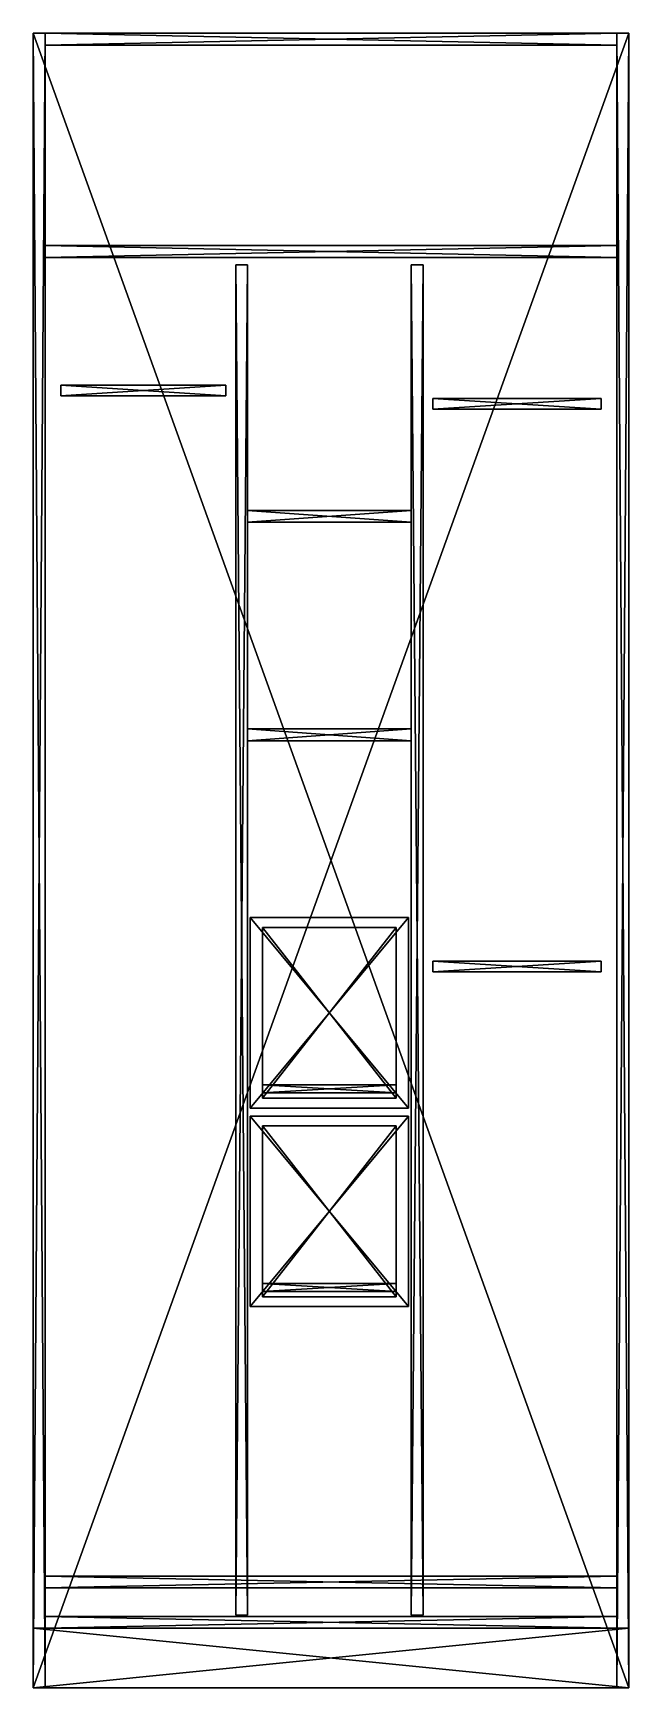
# Model space of a CAD drawing. Header units: millimetres. Extents: x 0 to 900, y 0 to 2500.
import ezdxf

# ---------------------------------------------------------------- set-up
doc = ezdxf.new("R2010")
doc.units = ezdxf.units.MM
for name, color, linetype in [('arka', 7, 'Continuous'), ('askilik', 7, 'Continuous'), ('cekmece', 7, 'Continuous'), ('govde', 7, 'Continuous'), ('raf', 7, 'Continuous')]:
    doc.layers.add(name, color=color, linetype=linetype)

msp = doc.modelspace()

# ---------------------------------------------------------------- linework, layer by layer
at = {"layer": 'arka'}
for points in [[(0, 0, 600), (0, 2500, 600), (0, 0, 592)], [(0, 0, 592), (0, 2500, 600), (0, 2500, 592)], [(0, 2500, 592), (900, 0, 592), (0, 0, 592)], [(0, 0, 600), (900, 2500, 600), (0, 2500, 600)], [(900, 0, 600), (900, 2500, 600), (0, 0, 600)], [(0, 2500, 600), (900, 2500, 600), (0, 2500, 592)], [(900, 2500, 592), (900, 0, 592), (0, 2500, 592)], [(0, 2500, 592), (900, 2500, 600), (900, 2500, 592)], [(900, 2500, 592), (900, 0, 600), (900, 0, 592)], [(900, 2500, 600), (900, 0, 600), (900, 2500, 592)], [(900, 0, 592), (0, 0, 600), (0, 0, 592)], [(900, 0, 600), (0, 0, 600), (900, 0, 592)]]:
    msp.add_3dface(points, dxfattribs=at)
at = {"layer": 'askilik'}
for points in [[(42, 1952, 228), (42, 1968, 228), (42, 1952, 212)], [(42, 1952, 212), (42, 1968, 228), (42, 1968, 212)], [(42, 1968, 212), (291, 1952, 212), (42, 1952, 212)], [(42, 1952, 228), (291, 1968, 228), (42, 1968, 228)], [(291, 1952, 228), (291, 1968, 228), (42, 1952, 228)], [(42, 1968, 228), (291, 1968, 228), (42, 1968, 212)], [(291, 1968, 212), (291, 1952, 212), (42, 1968, 212)], [(42, 1968, 212), (291, 1968, 228), (291, 1968, 212)], [(291, 1952, 212), (42, 1952, 228), (42, 1952, 212)], [(291, 1952, 228), (42, 1952, 228), (291, 1952, 212)], [(291, 1968, 212), (291, 1952, 228), (291, 1952, 212)], [(291, 1968, 228), (291, 1952, 228), (291, 1968, 212)], [(604, 1932, 228), (604, 1948, 228), (604, 1932, 212)], [(604, 1932, 212), (604, 1948, 228), (604, 1948, 212)], [(604, 1948, 212), (858, 1932, 212), (604, 1932, 212)], [(604, 1932, 228), (858, 1948, 228), (604, 1948, 228)], [(858, 1932, 228), (858, 1948, 228), (604, 1932, 228)], [(604, 1948, 228), (858, 1948, 228), (604, 1948, 212)], [(858, 1948, 212), (858, 1932, 212), (604, 1948, 212)], [(604, 1948, 212), (858, 1948, 228), (858, 1948, 212)], [(858, 1932, 212), (604, 1932, 228), (604, 1932, 212)], [(858, 1932, 228), (604, 1932, 228), (858, 1932, 212)], [(858, 1948, 212), (858, 1932, 228), (858, 1932, 212)], [(858, 1948, 228), (858, 1932, 228), (858, 1948, 212)], [(604, 1082, 228), (604, 1098, 228), (604, 1082, 212)], [(604, 1082, 212), (604, 1098, 228), (604, 1098, 212)], [(604, 1098, 212), (858, 1082, 212), (604, 1082, 212)], [(604, 1082, 228), (858, 1098, 228), (604, 1098, 228)], [(858, 1082, 228), (858, 1098, 228), (604, 1082, 228)], [(604, 1098, 228), (858, 1098, 228), (604, 1098, 212)], [(858, 1098, 212), (858, 1082, 212), (604, 1098, 212)], [(604, 1098, 212), (858, 1098, 228), (858, 1098, 212)], [(858, 1082, 212), (604, 1082, 228), (604, 1082, 212)], [(858, 1082, 228), (604, 1082, 228), (858, 1082, 212)], [(858, 1098, 212), (858, 1082, 228), (858, 1082, 212)], [(858, 1098, 228), (858, 1082, 228), (858, 1098, 212)]]:
    msp.add_3dface(points, dxfattribs=at)
at = {"layer": 'cekmece'}
for points in [[(328, 876, 43), (328, 1164, 43), (328, 876, 25)], [(328, 876, 25), (328, 1164, 43), (328, 1164, 25)], [(328, 1164, 25), (567, 876, 25), (328, 876, 25)], [(328, 876, 43), (567, 1164, 43), (328, 1164, 43)], [(567, 876, 43), (567, 1164, 43), (328, 876, 43)], [(328, 1164, 43), (567, 1164, 43), (328, 1164, 25)], [(567, 1164, 25), (567, 876, 25), (328, 1164, 25)], [(328, 1164, 25), (567, 1164, 43), (567, 1164, 25)], [(567, 1164, 25), (567, 876, 43), (567, 876, 25)], [(567, 1164, 43), (567, 876, 43), (567, 1164, 25)], [(567, 876, 25), (328, 876, 43), (328, 876, 25)], [(567, 876, 43), (328, 876, 43), (567, 876, 25)], [(328, 576, 43), (328, 864, 43), (328, 576, 25)], [(328, 576, 25), (328, 864, 43), (328, 864, 25)], [(328, 864, 25), (567, 576, 25), (328, 576, 25)], [(328, 576, 43), (567, 864, 43), (328, 864, 43)], [(567, 576, 43), (567, 864, 43), (328, 576, 43)], [(328, 864, 43), (567, 864, 43), (328, 864, 25)], [(567, 864, 25), (567, 576, 25), (328, 864, 25)], [(328, 864, 25), (567, 864, 43), (567, 864, 25)], [(567, 864, 25), (567, 576, 43), (567, 576, 25)], [(567, 864, 43), (567, 576, 43), (567, 864, 25)], [(567, 576, 25), (328, 576, 43), (328, 576, 25)], [(567, 576, 43), (328, 576, 43), (567, 576, 25)]]:
    msp.add_3dface(points, dxfattribs=at)
at = {"layer": 'govde'}
for points in [[(0, 0, 600), (0, 2500, 600), (0, 0)], [(0, 0), (0, 2500, 600), (0, 2500)], [(0, 2500), (18, 0), (0, 0)], [(0, 0, 600), (18, 2500, 600), (0, 2500, 600)], [(18, 0, 600), (18, 2500, 600), (0, 0, 600)], [(0, 2500, 600), (18, 2500, 600), (0, 2500)], [(18, 2500), (18, 0), (0, 2500)], [(0, 2500), (18, 2500, 600), (18, 2500)], [(18, 2500), (18, 0, 600), (18, 0)], [(18, 2500, 600), (18, 0, 600), (18, 2500)], [(18, 2482, 600), (18, 2500, 600), (18, 2482)], [(18, 2482), (18, 2500, 600), (18, 2500)], [(18, 2500), (882, 2482), (18, 2482)], [(18, 2482, 600), (882, 2500, 600), (18, 2500, 600)], [(882, 2482, 600), (882, 2500, 600), (18, 2482, 600)], [(18, 2500, 600), (882, 2500, 600), (18, 2500)], [(882, 2500), (882, 2482), (18, 2500)], [(18, 2500), (882, 2500, 600), (882, 2500)], [(882, 0, 600), (882, 2500, 600), (882, 0)], [(882, 0), (882, 2500, 600), (882, 2500)], [(882, 2500), (900, 0), (882, 0)], [(882, 0, 600), (900, 2500, 600), (882, 2500, 600)], [(900, 0, 600), (900, 2500, 600), (882, 0, 600)], [(882, 2500, 600), (900, 2500, 600), (882, 2500)], [(900, 2500), (900, 0), (882, 2500)], [(882, 2500), (900, 2500, 600), (900, 2500)], [(882, 2500), (882, 2482, 600), (882, 2482)], [(882, 2500, 600), (882, 2482, 600), (882, 2500)], [(900, 2500), (900, 0, 600), (900, 0)], [(900, 2500, 600), (900, 0, 600), (900, 2500)], [(882, 2482), (18, 2482, 600), (18, 2482)], [(882, 2482, 600), (18, 2482, 600), (882, 2482)], [(306, 110, 600), (306, 2150, 600), (306, 110)], [(306, 110), (306, 2150, 600), (306, 2150)], [(306, 2150), (324, 110), (306, 110)], [(306, 110, 600), (324, 2150, 600), (306, 2150, 600)], [(324, 110, 600), (324, 2150, 600), (306, 110, 600)], [(306, 2150, 600), (324, 2150, 600), (306, 2150)], [(324, 2150), (324, 110), (306, 2150)], [(306, 2150), (324, 2150, 600), (324, 2150)], [(324, 2150), (324, 110, 600), (324, 110)], [(324, 2150, 600), (324, 110, 600), (324, 2150)], [(571, 110, 600), (571, 2150, 600), (571, 110)], [(571, 110), (571, 2150, 600), (571, 2150)], [(571, 2150), (589, 110), (571, 110)], [(571, 110, 600), (589, 2150, 600), (571, 2150, 600)], [(589, 110, 600), (589, 2150, 600), (571, 110, 600)], [(571, 2150, 600), (589, 2150, 600), (571, 2150)], [(589, 2150), (589, 110), (571, 2150)], [(571, 2150), (589, 2150, 600), (589, 2150)], [(589, 2150), (589, 110, 600), (589, 110)], [(589, 2150, 600), (589, 110, 600), (589, 2150)], [(18, 90, 600), (18, 108, 600), (18, 90)], [(18, 90), (18, 108, 600), (18, 108)], [(18, 108), (882, 90), (18, 90)], [(18, 90, 600), (882, 108, 600), (18, 108, 600)], [(882, 90, 600), (882, 108, 600), (18, 90, 600)], [(18, 108, 600), (882, 108, 600), (18, 108)], [(882, 108), (882, 90), (18, 108)], [(18, 108), (882, 108, 600), (882, 108)], [(324, 110), (306, 110, 600), (306, 110)], [(324, 110, 600), (306, 110, 600), (324, 110)], [(589, 110), (571, 110, 600), (571, 110)], [(589, 110, 600), (571, 110, 600), (589, 110)], [(882, 108), (882, 90, 600), (882, 90)], [(882, 108, 600), (882, 90, 600), (882, 108)], [(0, 0, 600), (0, 90, 600), (0, 0)], [(0, 0), (0, 90, 600), (0, 90)], [(0, 90), (900, 0), (0, 0)], [(0, 0, 600), (900, 90, 600), (0, 90, 600)], [(900, 0, 600), (900, 90, 600), (0, 0, 600)], [(0, 90, 600), (900, 90, 600), (0, 90)], [(900, 90), (900, 0), (0, 90)], [(0, 90), (900, 90, 600), (900, 90)], [(882, 90), (18, 90, 600), (18, 90)], [(882, 90, 600), (18, 90, 600), (882, 90)], [(900, 90), (900, 0, 600), (900, 0)], [(900, 90, 600), (900, 0, 600), (900, 90)], [(18, 0), (0, 0, 600), (0, 0)], [(18, 0, 600), (0, 0, 600), (18, 0)], [(900, 0), (0, 0, 600), (0, 0)], [(900, 0, 600), (0, 0, 600), (900, 0)], [(900, 0), (882, 0, 600), (882, 0)], [(900, 0, 600), (882, 0, 600), (900, 0)]]:
    msp.add_3dface(points, dxfattribs=at)
at = {"layer": 'raf'}
for points in [[(18, 2161, 600), (18, 2179, 600), (18, 2161)], [(18, 2161), (18, 2179, 600), (18, 2179)], [(18, 2179), (882, 2161), (18, 2161)], [(18, 2161, 600), (882, 2179, 600), (18, 2179, 600)], [(882, 2161, 600), (882, 2179, 600), (18, 2161, 600)], [(18, 2179, 600), (882, 2179, 600), (18, 2179)], [(882, 2179), (882, 2161), (18, 2179)], [(18, 2179), (882, 2179, 600), (882, 2179)], [(882, 2179), (882, 2161, 600), (882, 2161)], [(882, 2179, 600), (882, 2161, 600), (882, 2179)], [(882, 2161), (18, 2161, 600), (18, 2161)], [(882, 2161, 600), (18, 2161, 600), (882, 2161)], [(324, 1761, 600), (324, 1779, 600), (324, 1761)], [(324, 1761), (324, 1779, 600), (324, 1779)], [(324, 1779), (571, 1761), (324, 1761)], [(324, 1761, 600), (571, 1779, 600), (324, 1779, 600)], [(571, 1761, 600), (571, 1779, 600), (324, 1761, 600)], [(324, 1779, 600), (571, 1779, 600), (324, 1779)], [(571, 1779), (571, 1761), (324, 1779)], [(324, 1779), (571, 1779, 600), (571, 1779)], [(571, 1779), (571, 1761, 600), (571, 1761)], [(571, 1779, 600), (571, 1761, 600), (571, 1779)], [(571, 1761), (324, 1761, 600), (324, 1761)], [(571, 1761, 600), (324, 1761, 600), (571, 1761)], [(324, 1431, 600), (324, 1449, 600), (324, 1431)], [(324, 1431), (324, 1449, 600), (324, 1449)], [(324, 1449), (571, 1431), (324, 1431)], [(324, 1431, 600), (571, 1449, 600), (324, 1449, 600)], [(571, 1431, 600), (571, 1449, 600), (324, 1431, 600)], [(324, 1449, 600), (571, 1449, 600), (324, 1449)], [(571, 1449), (571, 1431), (324, 1449)], [(324, 1449), (571, 1449, 600), (571, 1449)], [(571, 1431), (324, 1431, 600), (324, 1431)], [(571, 1431, 600), (324, 1431, 600), (571, 1431)], [(571, 1449), (571, 1431, 600), (571, 1431)], [(571, 1449, 600), (571, 1431, 600), (571, 1449)], [(346.5, 891, 356), (346.5, 1149, 356), (346.5, 891, 344)], [(346.5, 891, 344), (346.5, 1149, 356), (346.5, 1149, 344)], [(346.5, 1149, 344), (548.5, 891, 344), (346.5, 891, 344)], [(346.5, 891, 356), (548.5, 1149, 356), (346.5, 1149, 356)], [(548.5, 891, 356), (548.5, 1149, 356), (346.5, 891, 356)], [(346.5, 1149, 356), (548.5, 1149, 356), (346.5, 1149, 344)], [(548.5, 1149, 344), (548.5, 891, 344), (346.5, 1149, 344)], [(346.5, 1149, 344), (548.5, 1149, 356), (548.5, 1149, 344)], [(548.5, 1149, 344), (548.5, 891, 356), (548.5, 891, 344)], [(548.5, 1149, 356), (548.5, 891, 356), (548.5, 1149, 344)], [(346.5, 899, 355), (346.5, 911, 355), (346.5, 899, 25)], [(346.5, 899, 25), (346.5, 911, 355), (346.5, 911, 25)], [(346.5, 911, 25), (548.5, 899, 25), (346.5, 899, 25)], [(346.5, 899, 355), (548.5, 911, 355), (346.5, 911, 355)], [(548.5, 899, 355), (548.5, 911, 355), (346.5, 899, 355)], [(346.5, 911, 355), (548.5, 911, 355), (346.5, 911, 25)], [(548.5, 911, 25), (548.5, 899, 25), (346.5, 911, 25)], [(346.5, 911, 25), (548.5, 911, 355), (548.5, 911, 25)], [(548.5, 911, 25), (548.5, 899, 355), (548.5, 899, 25)], [(548.5, 911, 355), (548.5, 899, 355), (548.5, 911, 25)], [(548.5, 899, 25), (346.5, 899, 355), (346.5, 899, 25)], [(548.5, 899, 355), (346.5, 899, 355), (548.5, 899, 25)], [(548.5, 891, 344), (346.5, 891, 356), (346.5, 891, 344)], [(548.5, 891, 356), (346.5, 891, 356), (548.5, 891, 344)], [(346.5, 591, 356), (346.5, 849, 356), (346.5, 591, 344)], [(346.5, 591, 344), (346.5, 849, 356), (346.5, 849, 344)], [(346.5, 849, 344), (548.5, 591, 344), (346.5, 591, 344)], [(346.5, 591, 356), (548.5, 849, 356), (346.5, 849, 356)], [(548.5, 591, 356), (548.5, 849, 356), (346.5, 591, 356)], [(346.5, 849, 356), (548.5, 849, 356), (346.5, 849, 344)], [(548.5, 849, 344), (548.5, 591, 344), (346.5, 849, 344)], [(346.5, 849, 344), (548.5, 849, 356), (548.5, 849, 344)], [(548.5, 849, 344), (548.5, 591, 356), (548.5, 591, 344)], [(548.5, 849, 356), (548.5, 591, 356), (548.5, 849, 344)], [(346.5, 599, 355), (346.5, 611, 355), (346.5, 599, 25)], [(346.5, 599, 25), (346.5, 611, 355), (346.5, 611, 25)], [(346.5, 611, 25), (548.5, 599, 25), (346.5, 599, 25)], [(346.5, 599, 355), (548.5, 611, 355), (346.5, 611, 355)], [(548.5, 599, 355), (548.5, 611, 355), (346.5, 599, 355)], [(346.5, 611, 355), (548.5, 611, 355), (346.5, 611, 25)], [(548.5, 611, 25), (548.5, 599, 25), (346.5, 611, 25)], [(346.5, 611, 25), (548.5, 611, 355), (548.5, 611, 25)], [(548.5, 611, 25), (548.5, 599, 355), (548.5, 599, 25)], [(548.5, 611, 355), (548.5, 599, 355), (548.5, 611, 25)], [(548.5, 599, 25), (346.5, 599, 355), (346.5, 599, 25)], [(548.5, 599, 355), (346.5, 599, 355), (548.5, 599, 25)], [(548.5, 591, 344), (346.5, 591, 356), (346.5, 591, 344)], [(548.5, 591, 356), (346.5, 591, 356), (548.5, 591, 344)], [(18, 151, 600), (18, 169, 600), (18, 151)], [(18, 151), (18, 169, 600), (18, 169)], [(18, 169), (882, 151), (18, 151)], [(18, 151, 600), (882, 169, 600), (18, 169, 600)], [(882, 151, 600), (882, 169, 600), (18, 151, 600)], [(18, 169, 600), (882, 169, 600), (18, 169)], [(882, 169), (882, 151), (18, 169)], [(18, 169), (882, 169, 600), (882, 169)], [(882, 151), (18, 151, 600), (18, 151)], [(882, 151, 600), (18, 151, 600), (882, 151)], [(882, 169), (882, 151, 600), (882, 151)], [(882, 169, 600), (882, 151, 600), (882, 169)]]:
    msp.add_3dface(points, dxfattribs=at)

doc.saveas('drawing.dxf')
